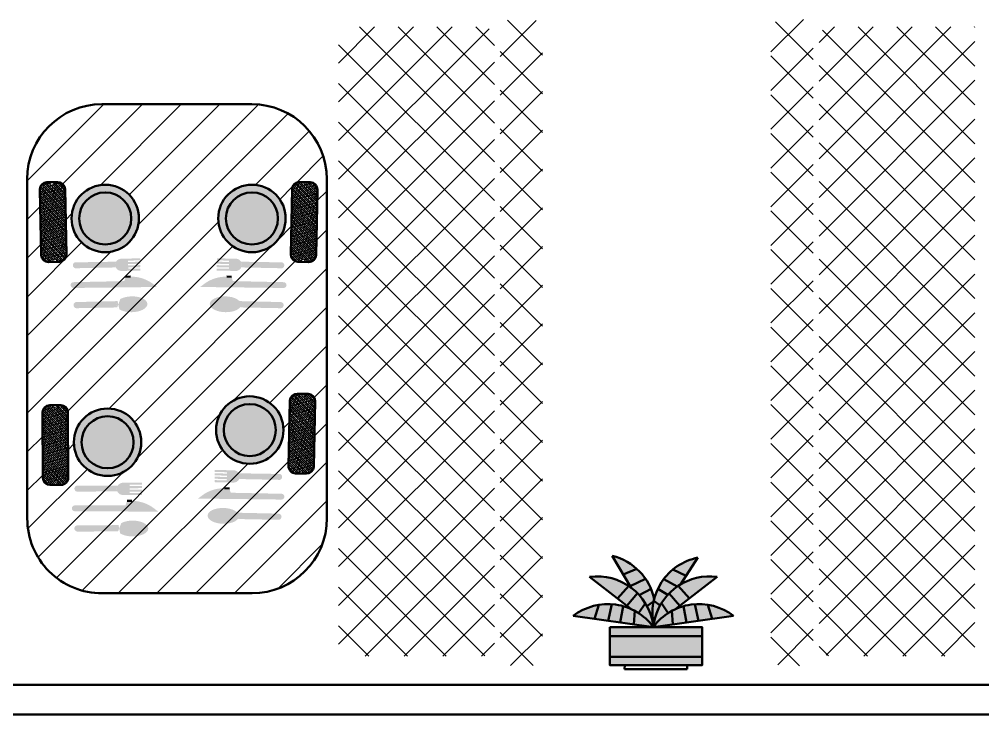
# Model space of a CAD drawing. Header units: feet. Extents: x 9 to 183943, y 42 to 62180.
# Drawn here: x 14097.6 to 14294.7, y 40154.9 to 40297.1 of the extents above; entities that cross this region are included whole.
import ezdxf

# ---------------------------------------------------------------- set-up
doc = ezdxf.new("R2010")
doc.units = ezdxf.units.FT
doc.header["$LTSCALE"] = 2.5
doc.header["$MEASUREMENT"] = 0
doc.layers.add('1', color=7, linetype='Continuous', lineweight=50)
doc.layers.add('3', color=7, linetype='Continuous', lineweight=30)

msp = doc.modelspace()

# ---------------------------------------------------------------- hatches: boundary and pattern name
at = {"layer": '3'}
h = msp.add_hatch(dxfattribs=at)
h.set_pattern_fill('ANSI37', scale=44.82103926105804, angle=270)
h.set_pattern_definition([(315, (7180.401061474015, 21935.68386403938), (3.961657600165329, 3.961657600165327), []), (45, (7180.401061474015, 21935.68386403938), (-3.961657600165327, 3.961657600165329), [])])
h.paths.add_polyline_path([(14192.45162616962, 40166.87689393086, 0.4142135623730949), (14194.81273448784, 40169.23800224908), (14194.81273448784, 40293.19618895544, 0.4142135623730951), (14192.45162616962, 40295.55729727366), (14162.93777219192, 40295.55729727366), (14162.93777219192, 40166.87689393086)])
h.paths.add_polyline_path([(14202.28957749552, 40164.90930366569, 0.4142135623730951), (14204.65068581374, 40167.2704119839), (14204.65068581374, 40294.77026116758, 0.4142135623730951), (14202.28957749552, 40297.1313694858), (14198.35439696516, 40297.1313694858, 0.4142135623730951), (14195.99328864695, 40294.77026116758), (14195.99328864695, 40167.2704119839, 0.4142135623730951), (14198.35439696516, 40164.90930366569)])
h = msp.add_hatch(dxfattribs=at)
h.set_pattern_fill('ANSI37', scale=44.82103926105804, angle=270)
h.set_pattern_definition([(315, (7377.497191504064, 21935.68386403938), (3.961657600165329, 3.961657600165327), []), (45, (7377.497191504064, 21935.68386403938), (-3.961657600165327, 3.961657600165329), [])])
h.paths.add_polyline_path([(14263.5993019166, 40166.87689393086, -0.4142135623730949), (14261.23819359838, 40169.23800224908), (14261.23819359838, 40293.19618895544, -0.4142135623730951), (14263.5993019166, 40295.55729727366), (14293.1131558943, 40295.55729727366), (14293.1131558943, 40166.87689393086)])
h.paths.add_polyline_path([(14253.7613505907, 40164.90930366569, -0.4142135623730951), (14251.40024227248, 40167.2704119839), (14251.40024227248, 40294.77026116758, -0.4142135623730951), (14253.7613505907, 40297.1313694858), (14257.69653112106, 40297.1313694858, -0.4142135623730951), (14260.05763943927, 40294.77026116758), (14260.05763943927, 40167.2704119839, -0.4142135623730951), (14257.69653112106, 40164.90930366569)])
h = msp.add_hatch(dxfattribs=at)
h.set_pattern_fill('ANSI31', color=250, scale=44.82103926105804)
h.set_pattern_definition([(45, (7180.401061474015, 21935.68386403938), (-3.961657600165327, 3.961657600165328), [])])
h.paths.add_polyline_path([(14114.53947023167, 40279.7450881706, 0.4142135623731147), (14099.22233261002, 40264.41475682941), (14099.2522017251, 40195.03229237189, 0.4142135623730757), (14114.58253306628, 40179.71515475024), (14145.23000202911, 40179.72834846978, 0.414213562373107), (14160.54713965076, 40195.05867981097), (14160.51727053569, 40264.44114426849, 0.4142135623730832), (14145.1869391945, 40279.75828189014)])
h.paths.add_polyline_path([(14122.10639507808, 40256.39119550897, -1), (14108.3076812795, 40256.39119550897, -1)], flags=16)
h.paths.add_polyline_path([(14120.53411256342, 40256.39119550897, -1), (14109.87996379416, 40256.39119550897, -1)], flags=0)
h.paths.add_polyline_path([(14107.00374409808, 40262.37608054144), (14107.27725338038, 40249.03762490751, -0.4142135623742015), (14105.82559267464, 40247.52518436126), (14103.60251673565, 40247.47959948089, -0.414213562372068), (14102.09007618941, 40248.93126018663), (14101.81656690711, 40262.26971582055, -0.4142135623741269), (14103.26822761285, 40263.7821563668), (14105.49130355184, 40263.82774124717, -0.4142135623710616)], flags=16)
h.paths.add_polyline_path([(14152.1145768449, 40256.39119550897, -1), (14138.31586304632, 40256.39119550897, -1)], flags=16)
h.paths.add_polyline_path([(14150.54229433024, 40256.39119550897, -1), (14139.88814556098, 40256.39119550897, -1)], flags=0)
h.paths.add_polyline_path([(14153.41851402632, 40262.37608054144, -0.4142135623712332), (14154.93095457256, 40263.82774124717), (14157.15403051155, 40263.7821563668, -0.414213562374132), (14158.60569121729, 40262.26971582055), (14158.33218193499, 40248.93126018663, -0.4142135623720693), (14156.81974138874, 40247.47959948089), (14154.59666544975, 40247.52518436126, -0.414213562374242), (14153.14500474401, 40249.03762490751)], flags=16)
h.paths.add_polyline_path([(14122.58216930116, 40210.61173565493, -1), (14108.78345550258, 40210.61173565493, -1)], flags=16)
h.paths.add_polyline_path([(14151.67271105893, 40213.1097834997, -1), (14137.87399726035, 40213.1097834997, -1)], flags=16)
h.paths.add_polyline_path([(14106.09136051105, 40218.20790327315, -0.4142135623737365), (14107.57959279039, 40216.73143454905), (14107.63252878895, 40203.39028003357, -0.4142135623735365), (14106.15606006484, 40201.90204775423), (14103.93253431227, 40201.89322508781, -0.4142135623727377), (14102.44430203293, 40203.36969381191), (14102.39136603438, 40216.71084832739, -0.4142135623734565), (14103.86783475848, 40218.19908060673)], flags=16)
h.paths.add_polyline_path([(14121.0098867865, 40210.61173565493, -1), (14110.35573801724, 40210.61173565493, -1)], flags=0)
h.paths.add_polyline_path([(14150.10042854427, 40213.1097834997, -1), (14139.44627977501, 40213.1097834997, -1)], flags=0)
h.paths.add_polyline_path([(14154.4890887866, 40220.54632923791), (14156.71216472559, 40220.50074435752, -0.4142135623722145), (14158.16382543132, 40218.98830381127), (14157.89031614902, 40205.64984817735, -0.4142135623730176), (14156.37787560277, 40204.19818747161), (14154.15479966378, 40204.24377235199, -0.4142135623732494), (14152.70313895805, 40205.75621289824), (14152.97664824035, 40219.09466853217, -0.4142135623731075)], flags=16)
h = msp.add_hatch(dxfattribs=at)
h.set_pattern_fill('ANSI38', scale=2.594133798804126, angle=-91.16708172766029)
h.set_pattern_definition([(313.8329182723396, (-15861.96077371537, 53031.58664750725), (0.2339138392319583, 0.2245734282167986), []), (43.83291827233974, (-15861.96077371537, 53031.58664750725), (0.2432542502471182, 0.6830606956655557), [0.810666812126289, -0.4864000872757733])])
h.paths.add_polyline_path([(14102.09007618941, 40248.93126018663, 0.6910804946393777), (14104.70376582773, 40248.00415820038, 0.6910804946420793), (14107.27725338038, 40249.03762490751), (14107.00374409808, 40262.37608054143, 0.6910804946394296), (14104.39005445976, 40263.30318252768, 0.6910804946422415), (14101.81656690711, 40262.26971582055)])
at = {"layer": '3', "transparency": 33554541}
h = msp.add_hatch(color=256, dxfattribs=at)
h.dxf.hatch_style = 1
h.set_gradient(color1=(255, 255, 255), tint=1)
h.paths.add_polyline_path([(14108.3076812795, 40256.39119550897, 1), (14122.10639507808, 40256.39119550897, 1)])
h.paths.add_polyline_path([(14120.53411256342, 40256.39119550897, 1), (14109.87996379416, 40256.39119550897, 1)], flags=16)
h = msp.add_hatch(color=256, dxfattribs=at)
h.dxf.hatch_style = 1
h.set_gradient(color1=(255, 255, 255), tint=1)
h.paths.add_polyline_path([(14138.31586304632, 40256.39119550897, 1), (14152.1145768449, 40256.39119550897, 1)])
h.paths.add_polyline_path([(14150.54229433024, 40256.39119550897, 1), (14139.88814556098, 40256.39119550897, 1)], flags=16)
at = {"layer": '3'}
h = msp.add_hatch(dxfattribs=at)
h.set_pattern_fill('ANSI38', scale=2.594133798804126, angle=-91.16708172766029)
h.set_pattern_definition([(313.8329182723396, (-15861.15202098723, 53031.58664750725), (0.2339138392319583, 0.2245734282167986), []), (43.83291827233974, (-15861.15202098723, 53031.58664750725), (0.2432542502471182, 0.6830606956655557), [0.810666812126289, -0.4864000872757733])])
h.paths.add_polyline_path([(14158.60569121729, 40262.26971582055, 0.6910804946425028), (14156.03220366464, 40263.30318252768, 0.6910804946396326), (14153.41851402632, 40262.37608054144), (14153.14500474401, 40249.03762490751, 0.6910804946421295), (14155.71849229666, 40248.00415820038, 0.6910804946393772), (14158.33218193499, 40248.93126018663)])
at = {"layer": '3', "transparency": 33554498}
h = msp.add_hatch(color=256, dxfattribs=at)
h.dxf.hatch_style = 1
h.set_gradient(color1=(255, 255, 255), tint=1)
h.paths.add_polyline_path([(14109.87996379416, 40256.39119550897, 1), (14120.53411256342, 40256.39119550897, 1)])
h = msp.add_hatch(color=256, dxfattribs=at)
h.dxf.hatch_style = 1
h.set_gradient(color1=(255, 255, 255), tint=1)
h.paths.add_polyline_path([(14139.88814556098, 40256.39119550897, 1), (14150.54229433024, 40256.39119550897, 1)])
at = {"layer": '3'}
h = msp.add_hatch(color=256, dxfattribs=at)
h.dxf.hatch_style = 1
h.set_gradient(color1=(255, 255, 255), tint=1)
h.paths.add_polyline_path([(14118.38334315823, 40245.65134147556), (14119.91170786628, 40245.68268108083), (14119.90316070121, 40246.0995078194), (14119.86897204093, 40247.76681477363), (14119.86042487585, 40248.18364151219), (14118.3320601678, 40248.15230190692, 0.8888888888888888)])
h.paths.add_polyline_path([(14122.36993247228, 40247.81809776407), (14122.36138530722, 40248.23492450262), (14119.86042487585, 40248.18364151219), (14119.86897204093, 40247.76681477363)])
h.paths.add_polyline_path([(14122.41266829765, 40245.73396407125), (14122.40412113258, 40246.15079080982), (14119.90316070121, 40246.0995078194), (14119.91170786628, 40245.68268108083)])
h.paths.add_polyline_path([(14117.36380827415, 40246.37278296216, -0.2475722247550131), (14117.42162733548, 40247.54652957383), (14109.03432589339, 40247.40564623557, 0.7698765445294734), (14109.05899699201, 40246.20249016096)])
h = msp.add_hatch(color=256, dxfattribs=at)
h.dxf.hatch_style = 1
h.set_gradient(color1=(255, 255, 255), tint=1)
h.paths.add_polyline_path([(14122.3841777474, 40247.12338653312), (14122.37563058234, 40247.54021327168), (14119.87467015097, 40247.48893028126), (14119.88321731605, 40247.0721035427)])
h.paths.add_polyline_path([(14122.39842302253, 40246.4286753022), (14122.38987585745, 40246.84550204076), (14119.8889154261, 40246.79421905032), (14119.89746259117, 40246.37739231176)])
h = msp.add_hatch(color=256, dxfattribs=at)
h.dxf.hatch_style = 1
h.set_gradient(color1=(255, 255, 255), tint=1)
h.paths.add_polyline_path([(14142.03891496617, 40245.65134147556), (14140.51055025812, 40245.68268108083), (14140.51909742319, 40246.0995078194), (14140.55328608347, 40247.76681477363), (14140.56183324854, 40248.18364151219), (14142.0901979566, 40248.15230190692, -0.8888888888888888)])
h.paths.add_polyline_path([(14138.05232565211, 40247.81809776407), (14138.06087281718, 40248.23492450262), (14140.56183324854, 40248.18364151219), (14140.55328608347, 40247.76681477363)])
h.paths.add_polyline_path([(14138.00958982675, 40245.73396407125), (14138.01813699182, 40246.15079080982), (14140.51909742319, 40246.0995078194), (14140.51055025812, 40245.68268108083)])
h.paths.add_polyline_path([(14143.05844985025, 40246.37278296216, 0.2475722247550131), (14143.00063078891, 40247.54652957383), (14151.38793223101, 40247.40564623557, -0.7698765445294734), (14151.36326113238, 40246.20249016096)])
h = msp.add_hatch(color=256, dxfattribs=at)
h.dxf.hatch_style = 1
h.set_gradient(color1=(255, 255, 255), tint=1)
h.paths.add_polyline_path([(14138.03808037699, 40247.12338653312), (14138.04662754206, 40247.54021327168), (14140.54758797343, 40247.48893028126), (14140.53904080835, 40247.0721035427)])
h.paths.add_polyline_path([(14138.02383510187, 40246.4286753022), (14138.03238226695, 40246.84550204076), (14140.5333426983, 40246.79421905032), (14140.52479553323, 40246.37739231176)])
h = msp.add_hatch(color=256, dxfattribs=at)
h.dxf.hatch_style = 1
h.set_gradient(color1=(255, 255, 255), tint=1)
h.paths.add_polyline_path([(14120.36499050124, 40244.48730333861), (14119.38063069176, 40244.46711872712), (14119.10245451871, 40243.57181036747), (14108.65426039158, 40243.35526586086, 0.9693558527420845), (14108.75241207297, 40242.17344042487), (14125.7990332639, 40242.37471944522), (14124.98939850816, 40242.98738488118, 0.1686444159717988)])
h = msp.add_hatch(color=256, dxfattribs=at)
h.dxf.hatch_style = 1
h.set_gradient(color1=(255, 255, 255), tint=1)
h.paths.add_polyline_path([(14140.05726762316, 40244.48730333861), (14141.04162743264, 40244.46711872712), (14141.31980360569, 40243.57181036747), (14151.76799773281, 40243.35526586086, -0.9693558527420845), (14151.66984605143, 40242.17344042487), (14134.6232248605, 40242.37471944522), (14135.43285961624, 40242.98738488118, -0.1686444159717988)])
h = msp.add_hatch(color=256, dxfattribs=at)
h.dxf.hatch_style = 1
h.set_gradient(color1=(255, 255, 255), tint=1)
edge = h.paths.add_edge_path()
edge.add_ellipse((14120.62314226035, 40238.83506349011), major_axis=(-3.205451380364416, -0.06572880178749049), ratio=0.5050762722761054, start_angle=0, end_angle=360)
edge = h.paths.add_edge_path()
edge.add_arc((14109.34564849724, 40238.66107915846), 0.6323716134027157, 445.980274681769, 636.3691324974154)
edge.add_line((14109.4157997151, 40238.03261065164), (14117.64470660366, 40238.19071905376))
edge.add_ellipse((14120.62314226035, 40238.83506349011), major_axis=(-3.205451380364416, -0.06572880178749049), ratio=0.5050762722761054, start_angle=334.0926948749127, end_angle=381.10726858423794, ccw=False)
edge.add_line((14117.72532729749, 40239.48330695149), (14109.38997768583, 40239.29189512249))
h = msp.add_hatch(color=256, dxfattribs=at)
h.dxf.hatch_style = 1
h.set_gradient(color1=(255, 255, 255), tint=1)
edge = h.paths.add_edge_path()
edge.add_ellipse((14139.79911586404, 40238.83506349011), major_axis=(3.205451380364416, -0.06572880178749049), ratio=0.5050762722761054, start_angle=0, end_angle=360, ccw=False)
edge = h.paths.add_edge_path()
edge.add_arc((14151.07660962715, 40238.66107915846), 0.6323716134027157, -96.36913249741548, 94.019725318231, ccw=False)
edge.add_line((14151.00645840929, 40238.03261065164), (14142.77755152073, 40238.19071905376))
edge.add_ellipse((14139.79911586404, 40238.83506349011), major_axis=(3.205451380364416, -0.06572880178749049), ratio=0.5050762722761054, start_angle=-21.10726858423792, end_angle=25.90730512508732)
edge.add_line((14142.6969308269, 40239.48330695149), (14151.03228043857, 40239.29189512249))
at = {"layer": '3', "transparency": 33554541}
h = msp.add_hatch(color=256, dxfattribs=at)
h.dxf.hatch_style = 1
h.set_gradient(color1=(255, 255, 255), tint=1)
h.paths.add_polyline_path([(14137.87399726035, 40213.1097834997, 1), (14151.67271105893, 40213.1097834997, 1)])
h.paths.add_polyline_path([(14150.10042854427, 40213.1097834997, 1), (14139.44627977501, 40213.1097834997, 1)], flags=16)
at = {"layer": '3'}
h = msp.add_hatch(dxfattribs=at)
h.set_pattern_fill('ANSI38', scale=2.594133798804126, angle=-91.16708172766029)
h.set_pattern_definition([(313.8329182723396, (-15861.5938867732, 52988.30523549797), (0.2339138392319583, 0.2245734282167986), []), (43.83291827233974, (-15861.5938867732, 52988.30523549797), (0.2432542502471182, 0.6830606956655557), [0.810666812126289, -0.4864000872757733])])
h.paths.add_polyline_path([(14158.16382543132, 40218.98830381127, 0.691080494639139), (14155.59033787868, 40220.02177051842, 0.6910804946407534), (14152.97664824035, 40219.09466853217), (14152.70313895805, 40205.75621289824, 0.6910804946414197), (14155.27662651069, 40204.7227461911, 0.6910804946412187), (14157.89031614902, 40205.64984817735)])
h = msp.add_hatch(dxfattribs=at)
h.set_pattern_fill('ANSI38', scale=2.594133798804126, angle=-92.11444416914995)
h.set_pattern_definition([(312.88555583085, (-15647.04788990416, 53479.71322450778), (0.2375949260057293, 0.2206752364485243), []), (42.88555583085004, (-15647.04788990416, 53479.71322450778), (0.2545146155629344, 0.6789453989027777), [0.8106668121262891, -0.4864000872757734])])
h.paths.add_polyline_path([(14102.44430203293, 40203.36969381191, 0.6910804946381133), (14105.04230584115, 40202.39950422689, 0.6910804946393175), (14107.63252878895, 40203.39028003357), (14107.57959279039, 40216.73143454905, 0.6910804946401751), (14104.98158898217, 40217.70162413406, 0.6910804946410803), (14102.39136603438, 40216.71084832739)])
at = {"layer": '3', "transparency": 33554541}
h = msp.add_hatch(color=256, dxfattribs=at)
h.dxf.hatch_style = 1
h.set_gradient(color1=(255, 255, 255), tint=1)
h.paths.add_polyline_path([(14108.78345550258, 40210.61173565493, 1), (14122.58216930116, 40210.61173565493, 1)])
h.paths.add_polyline_path([(14121.0098867865, 40210.61173565493, 1), (14110.35573801724, 40210.61173565493, 1)], flags=16)
at = {"layer": '3', "transparency": 33554498}
h = msp.add_hatch(color=256, dxfattribs=at)
h.dxf.hatch_style = 1
h.set_gradient(color1=(255, 255, 255), tint=1)
h.paths.add_polyline_path([(14139.44627977501, 40213.1097834997, 1), (14150.10042854427, 40213.1097834997, 1)])
h = msp.add_hatch(color=256, dxfattribs=at)
h.dxf.hatch_style = 1
h.set_gradient(color1=(255, 255, 255), tint=1)
h.paths.add_polyline_path([(14110.35573801724, 40210.61173565493, 1), (14121.0098867865, 40210.61173565493, 1)])
at = {"layer": '3'}
h = msp.add_hatch(color=256, dxfattribs=at)
h.dxf.hatch_style = 1
h.set_gradient(color1=(255, 255, 255), tint=1)
h.paths.add_polyline_path([(14141.5970491802, 40202.36992946629), (14140.06868447215, 40202.40126907155), (14140.07723163722, 40202.81809581011), (14140.1114202975, 40204.48540276435), (14140.11996746258, 40204.90222950291), (14141.64833217063, 40204.87088989765, -0.8888888888888888)])
h.paths.add_polyline_path([(14137.61045986614, 40204.53668575479), (14137.61900703121, 40204.95351249335), (14140.11996746258, 40204.90222950291), (14140.1114202975, 40204.48540276435)])
h.paths.add_polyline_path([(14137.56772404078, 40202.45255206198), (14137.57627120585, 40202.86937880054), (14140.07723163722, 40202.81809581011), (14140.06868447215, 40202.40126907155)])
h.paths.add_polyline_path([(14142.61658406428, 40203.09137095288, 0.2475722247550131), (14142.55876500295, 40204.26511756455), (14150.94606644504, 40204.12423422629, -0.7698765445294734), (14150.92139534642, 40202.92107815168)])
h = msp.add_hatch(color=256, dxfattribs=at)
h.dxf.hatch_style = 1
h.set_gradient(color1=(255, 255, 255), tint=1)
h.paths.add_polyline_path([(14137.59621459102, 40203.84197452385), (14137.60476175609, 40204.25880126241), (14140.10572218746, 40204.20751827198), (14140.09717502238, 40203.79069153342)])
h.paths.add_polyline_path([(14137.5819693159, 40203.14726329291), (14137.59051648098, 40203.56409003148), (14140.09147691233, 40203.51280704104), (14140.08292974726, 40203.09598030248)])
h = msp.add_hatch(color=256, dxfattribs=at)
h.dxf.hatch_style = 1
h.set_gradient(color1=(255, 255, 255), tint=1)
h.paths.add_polyline_path([(14118.68111216906, 40199.82083316777), (14120.20978612395, 40199.82689875093), (14120.208131874, 40200.24380982955), (14120.20151487418, 40201.91145414398), (14120.19986062423, 40202.32836522258), (14118.67118666933, 40202.32229963943, 0.8888888888888888)])
h.paths.add_polyline_path([(14122.70298134583, 40201.9213796437), (14122.70132709588, 40202.33829072231), (14120.19986062423, 40202.32836522258), (14120.20151487418, 40201.91145414398)])
h.paths.add_polyline_path([(14122.71125259561, 40199.83682425065), (14122.70959834566, 40200.25373532927), (14120.208131874, 40200.24380982955), (14120.20978612395, 40199.82689875093)])
h.paths.add_polyline_path([(14117.67364484695, 40200.55903286523, -0.2475722247550131), (14117.75086254398, 40201.73166306248), (14109.36237824702, 40201.72947328561, 0.7698765445294734), (14109.36715318273, 40200.52607376635)])
h = msp.add_hatch(color=256, dxfattribs=at)
h.dxf.hatch_style = 1
h.set_gradient(color1=(255, 255, 255), tint=1)
h.paths.add_polyline_path([(14122.70573842909, 40201.22652784602), (14122.70408417914, 40201.64343892463), (14120.20261770749, 40201.6335134249), (14120.20427195744, 40201.2166023463)])
h.paths.add_polyline_path([(14122.70849551235, 40200.53167604834), (14122.70684126239, 40200.94858712695), (14120.20537479075, 40200.93866162722), (14120.2070290407, 40200.52175054861)])
h = msp.add_hatch(color=256, dxfattribs=at)
h.dxf.hatch_style = 1
h.set_gradient(color1=(255, 255, 255), tint=1)
h.paths.add_polyline_path([(14139.61540183719, 40201.20589132934), (14140.59976164668, 40201.18570671784), (14140.87793781972, 40200.29039835819), (14151.32613194685, 40200.07385385158, -0.9693558527420845), (14151.22798026546, 40198.8920284156), (14134.18135907453, 40199.09330743594), (14134.99099383027, 40199.7059728719, -0.1686444159717988)])
h = msp.add_hatch(color=256, dxfattribs=at)
h.dxf.hatch_style = 1
h.set_gradient(color1=(255, 255, 255), tint=1)
h.paths.add_polyline_path([(14120.64324261339, 40198.62418990608), (14119.65868363014, 40198.62028330167), (14119.36574259636, 40197.72969664512), (14108.91539635487, 40197.68593051304, 0.9693558527420845), (14108.99399450641, 40196.50264380042), (14126.04161345395, 40196.42204919285), (14125.24221908239, 40197.04801725341, 0.1686444159717988)])
h = msp.add_hatch(color=256, dxfattribs=at)
h.dxf.hatch_style = 1
h.set_gradient(color1=(255, 255, 255), tint=1)
edge = h.paths.add_edge_path()
edge.add_ellipse((14139.35725007808, 40195.55365148083), major_axis=(3.205451380364416, -0.06572880178749049), ratio=0.5050762722761054, start_angle=0, end_angle=360, ccw=False)
edge = h.paths.add_edge_path()
edge.add_arc((14150.63474384119, 40195.37966714919), 0.6323716134027157, -96.36913249741548, 94.019725318231, ccw=False)
edge.add_line((14150.56459262333, 40194.75119864236), (14142.33568573477, 40194.90930704448))
edge.add_ellipse((14139.35725007808, 40195.55365148083), major_axis=(3.205451380364416, -0.06572880178749049), ratio=0.5050762722761054, start_angle=-21.10726858423792, end_angle=25.90730512508732)
edge.add_line((14142.25506504093, 40196.20189494222), (14150.5904146526, 40196.01048311323))
h = msp.add_hatch(color=256, dxfattribs=at)
h.dxf.hatch_style = 1
h.set_gradient(color1=(255, 255, 255), tint=1)
edge = h.paths.add_edge_path()
edge.add_ellipse((14120.80790585324, 40192.96845444079), major_axis=(-3.206099966214523, -0.01272139551265039), ratio=0.5050762722761055, start_angle=0, end_angle=360)
edge = h.paths.add_edge_path()
edge.add_arc((14109.52907701859, 40192.98095417383), 0.6323716134027157, 445.0329122402794, 635.4217700559258)
edge.add_line((14109.58882764925, 40192.35141170539), (14117.81922384061, 40192.37344306185))
edge.add_ellipse((14120.80790585324, 40192.96845444079), major_axis=(-3.206099966214523, -0.01272139551265039), ratio=0.5050762722761055, start_angle=334.0926948749127, end_angle=381.10726858423794, ccw=False)
edge.add_line((14117.92120495616, 40193.66452130181), (14109.58382995816, 40193.61095097783))
at = {"layer": '3', "transparency": 33554559}
h = msp.add_hatch(color=256, dxfattribs=at)
h.dxf.hatch_style = 1
h.set_gradient(color1=(0, 255, 0), color2=(0, 255, 0), tint=1)
h.paths.add_polyline_path([(14216.15885559753, 40177.3635885095, 0.1246157688438244), (14210.95809738413, 40175.09694301561), (14215.31995814238, 40174.49188671942)])
h.paths.add_polyline_path([(14218.83446083597, 40177.48922293413, 0.05813202853836801), (14216.15885559753, 40177.3635885095), (14215.31995814238, 40174.49188671942), (14218.10179516267, 40174.10600369898)])
h.paths.add_polyline_path([(14221.16605470418, 40177.08475942689, 0.05131960232078351), (14218.83446083597, 40177.48922293413), (14218.10179516267, 40174.10600369898), (14220.56004110747, 40173.76500767253)])
h.paths.add_polyline_path([(14223.56372167991, 40176.10889991888, 0.05616831129037871), (14221.16605470418, 40177.08475942689), (14220.56004110747, 40173.76500767253), (14223.3190739719, 40173.38228793466)])
h.paths.add_polyline_path([(14223.56372167991, 40176.10889991888), (14223.3190739719, 40173.38228793466), (14227.33231723589, 40172.8255901766), (14227.09616373693, 40173.13432123364, 0.1009036507582916)])
h.paths.add_polyline_path([(14225.70156869391, 40177.67353609632), (14224.30015484179, 40175.67164735947, -0.0906892197882373), (14227.33231723587, 40172.82559017662, -0.007000131402641056), (14227.37005495982, 40173.14648128441), (14227.29187578289, 40173.27846292975, 0.1021507976517165)])
h.paths.add_polyline_path([(14225.70156869391, 40177.67353609632, 0.05616831129037995), (14224.10830326208, 40179.71378460315), (14221.92959854158, 40177.13672233558), (14222.71864972567, 40176.52546529938, -0.0389332000468264), (14224.30015484179, 40175.67164735947)])
h.paths.add_polyline_path([(14224.10830326208, 40179.71378460315, 0.05131960232078037), (14222.28779051364, 40181.22562256661), (14219.96764905184, 40178.6565925981), (14221.92959854158, 40177.13672233558)])
h.paths.add_polyline_path([(14222.28779051364, 40181.22562256661, 0.05813202853836517), (14219.90497613699, 40182.44907793851), (14217.74743844433, 40180.37653090258), (14219.96764905184, 40178.6565925981)])
h.paths.add_polyline_path([(14219.90497613699, 40182.44907793851, 0.1246157688438271), (14214.26619585056, 40183.07335725947), (14217.74743844433, 40180.37653090258)])
h.paths.add_polyline_path([(14223.95322363928, 40184.72216613026, 0.1246157688438393), (14218.94003031907, 40187.37800131404), (14221.18432591333, 40183.58919415591)])
h.paths.add_polyline_path([(14223.95322363928, 40184.72216613026), (14221.18432591333, 40183.58919415591), (14222.61565646572, 40181.17282999406), (14225.71847657387, 40182.70758689937, 0.05813202853836542)])
h.paths.add_polyline_path([(14225.71847657387, 40182.70758689937), (14222.61565646572, 40181.17282999406), (14222.79985984365, 40180.86185889086, -0.04866092583550526), (14224.4541398862, 40179.34503438127), (14226.85475858186, 40180.63182585983, 0.05131960232078182)])
h.paths.add_polyline_path([(14226.85475858186, 40180.63182585983), (14224.4541398862, 40179.34503438127, -0.05913057790172126), (14226.02223979905, 40177.11735028902), (14227.38596346991, 40178.01692048766, -0.01173652879336567), (14227.50833230454, 40178.54547783121, 0.04739568257088541)])
h.paths.add_polyline_path([(14227.38596346991, 40178.01692048766), (14226.02223979905, 40177.11735028902, -0.08813667426316857), (14227.29187578289, 40173.27846292975), (14227.36501027818, 40173.15499768748, 0.002760858616515996), (14227.39739244666, 40173.27846292975, -0.1035914643425159)])
h.paths.add_polyline_path([(14228.70937367755, 40177.21744666209), (14227.41475098431, 40178.15197728033, 0.106611336856458), (14227.39739244666, 40173.27846292975, 0.02874813683675433), (14227.65275906739, 40174.58168765277, -0.06175380401953975)])
h.paths.add_polyline_path([(14230.27506907316, 40179.4040731023), (14228.24917745511, 40180.60245502369, 0.05616831129038), (14227.41475098431, 40178.15197728033), (14228.70937367755, 40177.21744666209, -0.05846254820999479)])
h.paths.add_polyline_path([(14234.03910857609, 40183.3184321041), (14231.32037335851, 40184.56699084443, 0.05813202853836309), (14229.47185697569, 40182.62852893274), (14232.22902538519, 40181.11703285732, -0.01679674949135033), (14232.88017778792, 40181.53748708074)])
h.paths.add_polyline_path([(14229.47185697569, 40182.62852893274, 0.05131960232078758), (14228.24917745511, 40180.60245502369), (14230.27506907316, 40179.4040731023, -0.0564741050159942), (14232.22902538519, 40181.11703285732)])
h.paths.add_polyline_path([(14236.44095121493, 40187.00937701484, 0.1246157688438502), (14231.32037335851, 40184.56699084443), (14234.03910857609, 40183.3184321041)])
h.paths.add_polyline_path([(14240.40794710052, 40183.06701621968, 0.1844024328004071), (14232.38512505048, 40181.22354115087), (14234.70435187677, 40178.65301800899)])
h.paths.add_polyline_path([(14232.38512505048, 40181.22354115087, 0.05140149990600803), (14230.56500917742, 40179.71127361887), (14232.74166528724, 40177.13409972072), (14234.70435187677, 40178.65301800899)])
h.paths.add_polyline_path([(14230.56500917742, 40179.71127361887, 0.05628079569693607), (14228.97241932707, 40177.66922086244), (14230.36784938357, 40175.67382008371, -0.03935594115702019), (14231.96750067707, 40176.53497564722), (14232.74166528724, 40177.13409972072)])
h.paths.add_polyline_path([(14228.97241932707, 40177.66922086244, 0.01132698929504141), (14228.70937367755, 40177.21744666209, 0.06175380401954331), (14227.65275906739, 40174.58168765277, -0.03045835683613357), (14227.37751153481, 40173.20200665777, 0.008213919398731947), (14227.33231723587, 40172.82559017658, -0.09077665760842336), (14230.36784938357, 40175.67382008371)])
h.paths.add_polyline_path([(14231.10091279186, 40176.10889991888, 0.1094043974350814), (14227.33231723589, 40172.8255901766), (14231.34556049987, 40173.38228793466)])
h.paths.add_polyline_path([(14233.4985797676, 40177.08475942689, 0.05616831129037882), (14231.10091279186, 40176.10889991888), (14231.34556049987, 40173.38228793466), (14234.10459336431, 40173.76500767253)])
h.paths.add_polyline_path([(14235.8301736358, 40177.48922293413, 0.05131960232078344), (14233.4985797676, 40177.08475942689), (14234.10459336431, 40173.76500767253), (14236.5628393091, 40174.10600369898)])
h.paths.add_polyline_path([(14238.50577887424, 40177.3635885095, 0.05813202853836808), (14235.8301736358, 40177.48922293413), (14236.5628393091, 40174.10600369898), (14239.34467632939, 40174.49188671942)])
h.paths.add_polyline_path([(14238.50577887424, 40177.3635885095), (14239.34467632939, 40174.49188671942), (14243.70653708764, 40175.09694301561, 0.1246157688438216)])
at = {"layer": '3'}
h = msp.add_hatch(color=256, dxfattribs=at)
h.dxf.hatch_style = 1
h.set_gradient(color1=(127, 63, 0), color2=(127, 63, 0), tint=1)
h.paths.add_polyline_path([(14237.33930207991, 40170.92659026201), (14237.33930207991, 40172.77904606105), (14218.40981028426, 40172.77904606105), (14218.40981028426, 40170.93124467357)])
h.paths.add_polyline_path([(14237.33930207991, 40166.72831103909), (14237.33930207991, 40170.92659026201), (14218.40981028426, 40170.93124467357), (14218.40981028426, 40166.73296545064)])
h.paths.add_polyline_path([(14218.40981028426, 40166.73296545064), (14218.40981028426, 40165.03875964449), (14237.33930207991, 40165.03875964449), (14237.33930207991, 40166.72831103909)])

# ---------------------------------------------------------------- linework, layer by layer
at = {"layer": '1'}
for p, q in [((14119.38063069176, 40244.46711872712), (14120.36499050124, 40244.48730333861)), ((14141.04162743264, 40244.46711872712), (14140.05726762316, 40244.48730333861)), ((14140.59976164668, 40201.18570671784), (14139.61540183719, 40201.20589132934)), ((14119.65868363014, 40198.62028330167), (14120.64324261339, 40198.62418990608)), ((14218.94003031907, 40187.37800131404), (14222.79985984365, 40180.86185889086)), ((14236.44095121493, 40187.00937701484), (14232.88017778792, 40181.53748708074)), ((14221.18432591333, 40183.58919415591), (14223.95322363928, 40184.72216613026)), ((14234.03910857609, 40183.3184321041), (14231.32037335851, 40184.56699084443)), ((14214.26619585056, 40183.07335725947), (14222.71864972567, 40176.52546529938)), ((14222.61565646572, 40181.17282999406), (14225.71847657387, 40182.70758689937)), ((14232.22902538519, 40181.11703285732), (14229.47185697569, 40182.62852893274)), ((14240.40794710052, 40183.06701621968), (14231.95231765849, 40176.52322554676)), ((14219.96764905184, 40178.6565925981), (14222.28779051364, 40181.22562256661)), ((14224.4541398862, 40179.34503438127), (14226.85475858186, 40180.63182585983)), ((14230.27506907316, 40179.4040731023), (14228.24917745511, 40180.60245502369)), ((14234.70435187677, 40178.65301800899), (14232.38545699472, 40181.22317323931)), ((14221.92959854159, 40177.13672233559), (14224.10830326208, 40179.71378460315)), ((14228.70937367755, 40177.21744666209), (14227.41475098431, 40178.15197728033)), ((14232.74166528724, 40177.13409972072), (14230.56421102655, 40179.7122186343)), ((14215.31995814238, 40174.49188671942), (14216.15885559753, 40177.3635885095)), ((14218.10179516267, 40174.10600369898), (14218.83446083597, 40177.48922293413)), ((14220.56004110747, 40173.76500767253), (14221.16605470418, 40177.08475942689)), ((14223.3190739719, 40173.38228793466), (14223.56372167991, 40176.10889991888)), ((14224.30015484179, 40175.67164735947), (14225.70156869391, 40177.67353609632)), ((14226.02223979905, 40177.11735028902), (14227.38596346991, 40178.01692048766)), ((14230.37039851803, 40175.67017493873), (14228.96995600182, 40177.67274330423)), ((14231.34556049987, 40173.38228793466), (14231.10091279186, 40176.10889991888)), ((14234.10459336431, 40173.76500767253), (14233.4985797676, 40177.08475942689)), ((14236.5628393091, 40174.10600369898), (14235.8301736358, 40177.48922293413)), ((14239.34467632939, 40174.49188671942), (14238.50577887424, 40177.3635885095)), ((14210.95809738413, 40175.09694301561), (14227.33231723589, 40172.8255901766)), ((14243.70653708764, 40175.09694301561), (14227.33231723589, 40172.8255901766)), ((14227.09616373693, 40173.13432123364), (14227.33231723589, 40172.8255901766)), ((14227.29187578289, 40173.27846292975), (14227.36501027818, 40173.15499768748)), ((14218.40981028426, 40170.93124467357), (14237.33930207991, 40170.92659026201)), ((14218.40981028426, 40166.73296545064), (14237.33930207991, 40166.72831103909)), ((14221.51430279169, 40165.03875964449), (14221.46310426458, 40164.20096556452)), ((14234.22550074937, 40164.20096556452), (14234.23015516093, 40165.03875964449)), ((14221.46310426458, 40164.20096556452), (14234.22550074937, 40164.20096556452)), ((14764, 40161), (13962.92167262233, 40161)), ((14770, 40155), (13962.92167262233, 40154.88280857685))]:
    msp.add_line(p, q, dxfattribs=at)
for points in [[(14160.51727053569, 40264.44114426849), (14160.54713965076, 40195.05867981097, -0.4142135623730951), (14145.23000202911, 40179.72834846978), (14114.58253306628, 40179.71515475024, -0.4142135623730951), (14099.2522017251, 40195.03229237189), (14099.22233261002, 40264.41475682941, -0.4142135623730951), (14114.53947023167, 40279.7450881706), (14145.1869391945, 40279.75828189014, -0.4142135623730951)], [(14105.82559267465, 40247.52518436126), (14103.60251673566, 40247.47959948089, -0.4142135623730951), (14102.09007618941, 40248.93126018662), (14101.81656690711, 40262.26971582055, -0.4142135623730951), (14103.26822761284, 40263.7821563668), (14105.49130355183, 40263.82774124717, -0.4142135623730951), (14107.00374409808, 40262.37608054144), (14107.27725338038, 40249.03762490751, -0.4142135623730951)], [(14154.59666544975, 40247.52518436126), (14156.81974138873, 40247.47959948089, 0.4142135623730951), (14158.33218193499, 40248.93126018662), (14158.60569121729, 40262.26971582055, 0.4142135623730951), (14157.15403051156, 40263.7821563668), (14154.93095457257, 40263.82774124717, 0.4142135623730951), (14153.41851402632, 40262.37608054144), (14153.14500474401, 40249.03762490751, 0.4142135623730951)], [(14154.15479966378, 40204.24377235199), (14156.37787560277, 40204.19818747161, 0.4142135623730951), (14157.89031614902, 40205.64984817734), (14158.16382543132, 40218.98830381127, 0.4142135623730951), (14156.71216472559, 40220.50074435752), (14154.4890887866, 40220.54632923791, 0.4142135623730951), (14152.97664824035, 40219.09466853217), (14152.70313895805, 40205.75621289824, 0.4142135623730951)], [(14106.15606006485, 40201.90204775423), (14103.93253431227, 40201.89322508781, -0.4142135623730951), (14102.44430203293, 40203.36969381191), (14102.39136603438, 40216.71084832738, -0.4142135623730951), (14103.86783475847, 40218.19908060673), (14106.09136051105, 40218.20790327315, -0.4142135623730951), (14107.57959279039, 40216.73143454905), (14107.63252878895, 40203.39028003357, -0.4142135623730951)]]:
    msp.add_lwpolyline(points, format="xyb", close=True, dxfattribs=at)
msp.add_lwpolyline([(14218.40981028426, 40172.77904606105), (14237.33930207991, 40172.77904606105), (14237.33930207991, 40165.03875964449), (14218.40981028426, 40165.03875964449)], close=True, dxfattribs=at)
for centre, radius in [((14115.20703817879, 40256.39119550897), 6.899356899291949), ((14145.21521994561, 40256.39119550897), 6.899356899291949), ((14115.20703817879, 40256.39119550897), 5.327074384629421), ((14145.21521994561, 40256.39119550897), 5.327074384629421), ((14144.77335415964, 40213.1097834997), 6.899356899291949), ((14115.68281240187, 40210.61173565493), 6.899356899291949), ((14144.77335415964, 40213.1097834997), 5.327074384629421), ((14115.68281240187, 40210.61173565493), 5.327074384629421)]:
    msp.add_circle(centre, radius, dxfattribs=at)
for centre, radius, start, end in [((14216.20131873114, 40176.14896318878), 11.55819356044057, 11.96671138790037, 76.29341559943828), ((14238.70440602007, 40175.67497757218), 11.55819356044057, 101.29328351221, 192.5994519659838), ((14215.85262639925, 40171.62455485508), 11.55819356044057, 8.226922114286673, 97.8890894073082), ((14238.81080610618, 40171.6383512173), 11.53972456743415, 82.04451214355875, 165.2227861752852), ((14218.03513015406, 40165.95870218086), 11.55819356044057, 36.44951778222561, 127.7556862363069), ((14236.62950431771, 40165.95870218086), 11.55819356044057, 52.24431376369313, 143.5504822183333), ((14216.20131873114, 40176.14896318878), 11.55819356044057, 344.9872471450404, 352.2067612038802), ((14238.81080610618, 40171.6383512173), 11.53972456743415, 172.2123524836357, 174.0948018082638)]:
    msp.add_arc(centre, radius, start, end, dxfattribs=at)

doc.saveas('drawing.dxf')
